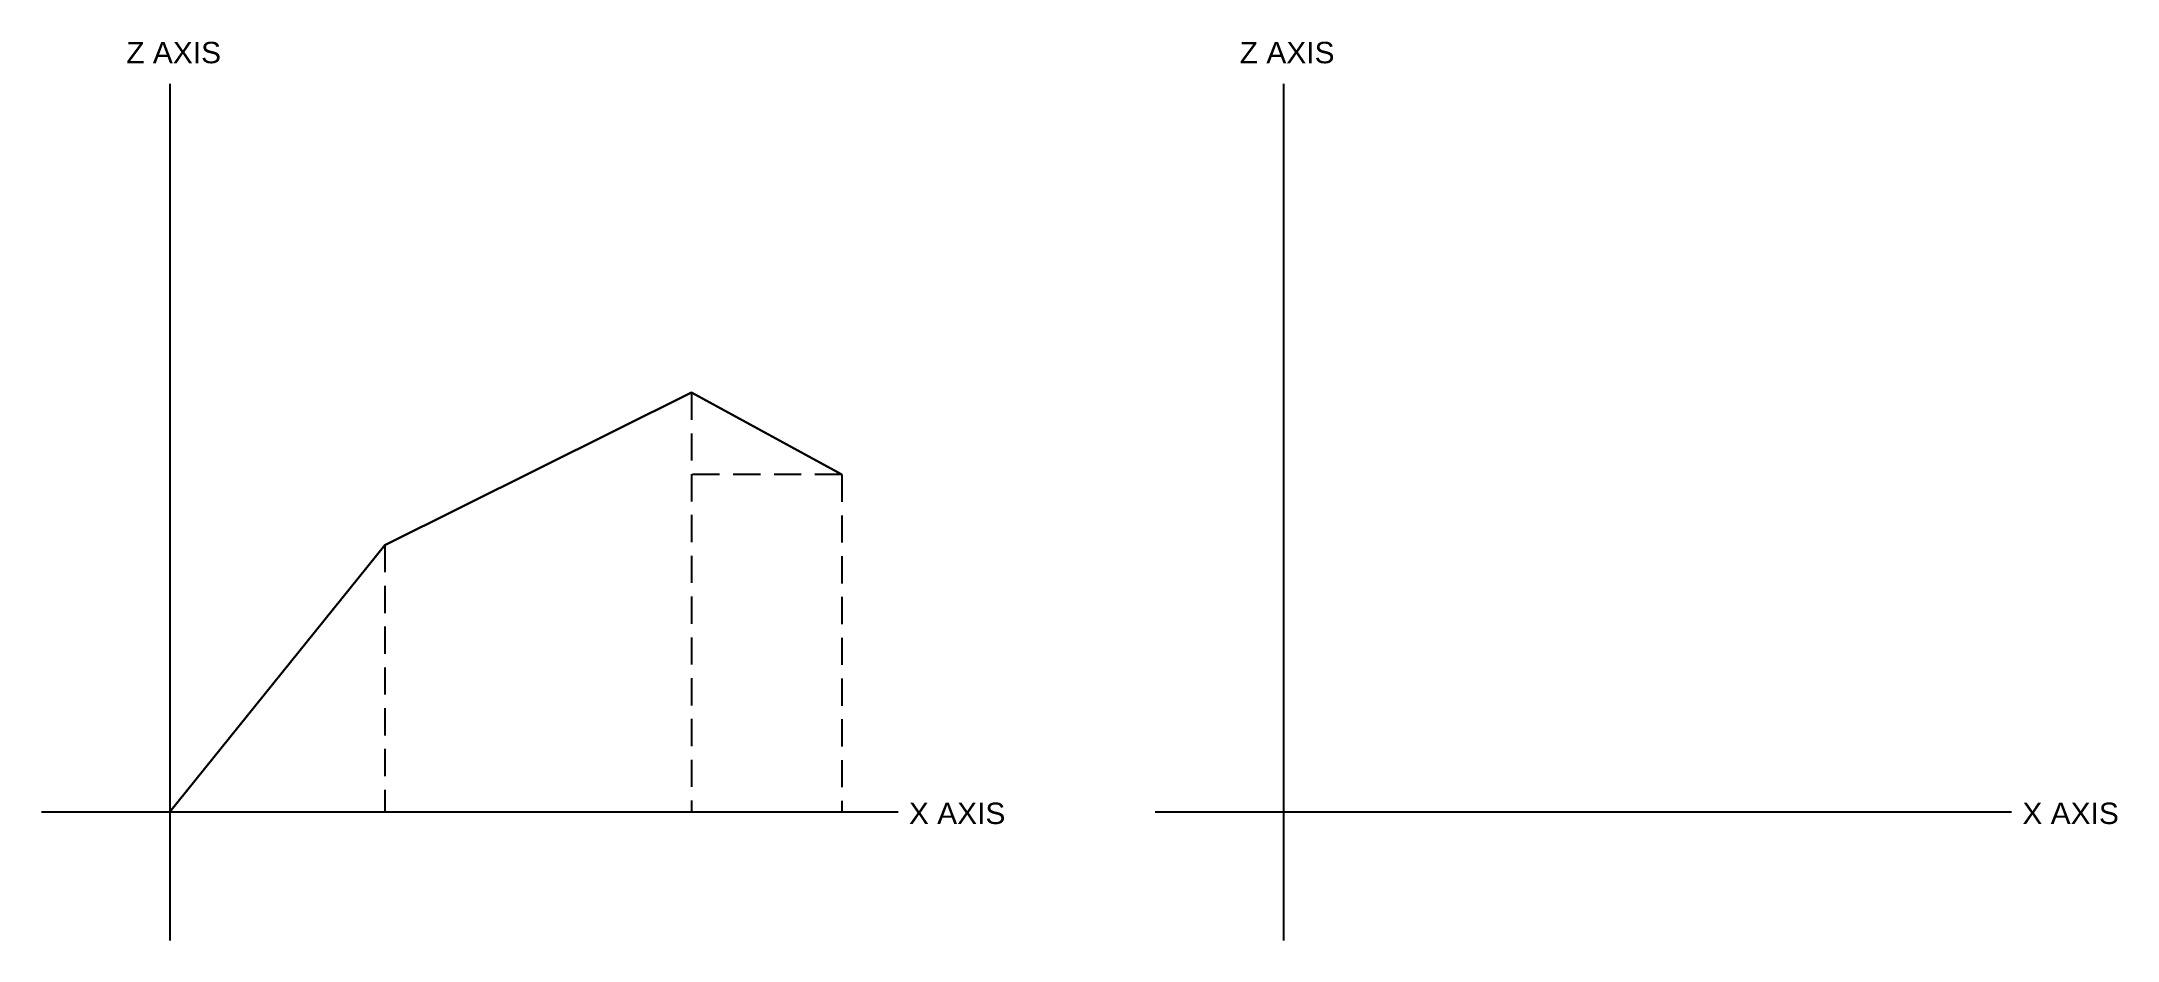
# Model space of a CAD drawing. Header units: millimetres. Extents: x 2452 to 2937, y 1905 to 2114.
import ezdxf

# ---------------------------------------------------------------- set-up
doc = ezdxf.new("R2010")
doc.units = ezdxf.units.MM
doc.linetypes.add('DASHED2', pattern=[9.525, 6.35, -3.175])
doc.layers.add('Equation Line', color=7, linetype='DASHED2')
for name, color, linetype, lineweight in [('Femur', 2, 'Continuous', 30), ('Tarsus', 4, 'Continuous', 30), ('Tibia', 3, 'Continuous', 30)]:
    doc.layers.add(name, color=color, linetype=linetype, lineweight=lineweight)
doc.styles.get("Standard").update_dxf_attribs({"font": 'arial.ttf'})

msp = doc.modelspace()

# ---------------------------------------------------------------- linework, layer by layer
for p, q in [((2482.43, 2104.55), (2482.43, 1904.55)), ((2742.43, 2104.55), (2742.43, 1904.55)), ((2452.43, 1934.55), (2652.43, 1934.55)), ((2712.43, 1934.55), (2912.43, 1934.55))]:
    msp.add_line(p, q)
at = {"layer": 'Equation Line'}
for p, q in [((2604.21, 2032.48), (2604.21, 1934.55)), ((2639.34, 2013.34), (2604.21, 2013.34)), ((2639.34, 2013.34), (2639.34, 1934.55)), ((2532.57, 1996.89), (2532.57, 1934.55))]:
    msp.add_line(p, q, dxfattribs=at)
at = {"layer": 'Femur'}
msp.add_line((2482.43, 1934.55), (2532.57, 1996.89), dxfattribs=at)
at = {"layer": 'Tarsus'}
msp.add_line((2604.21, 2032.48), (2639.34, 2013.34), dxfattribs=at)
at = {"layer": 'Tibia'}
msp.add_line((2532.57, 1996.89), (2604.21, 2032.48), dxfattribs=at)

# ---------------------------------------------------------------- texts
at = {"char_height": 5, "attachment_point": 1}
for s, insert in [('\\pxqc;Z AXIS', (2444.14, 2114.38)), ('\\pxqc;Z AXIS', (2704.14, 2114.38)), ('\\pxqc;X AXIS', (2627.08, 1936.74)), ('\\pxqc;X AXIS', (2887.08, 1936.74))]:
    msp.add_mtext_dynamic_manual_height_columns(s, width=78.2918, gutter_width=12.5, heights=[12.01], dxfattribs=dict(at, insert=insert))

doc.saveas('drawing.dxf')
